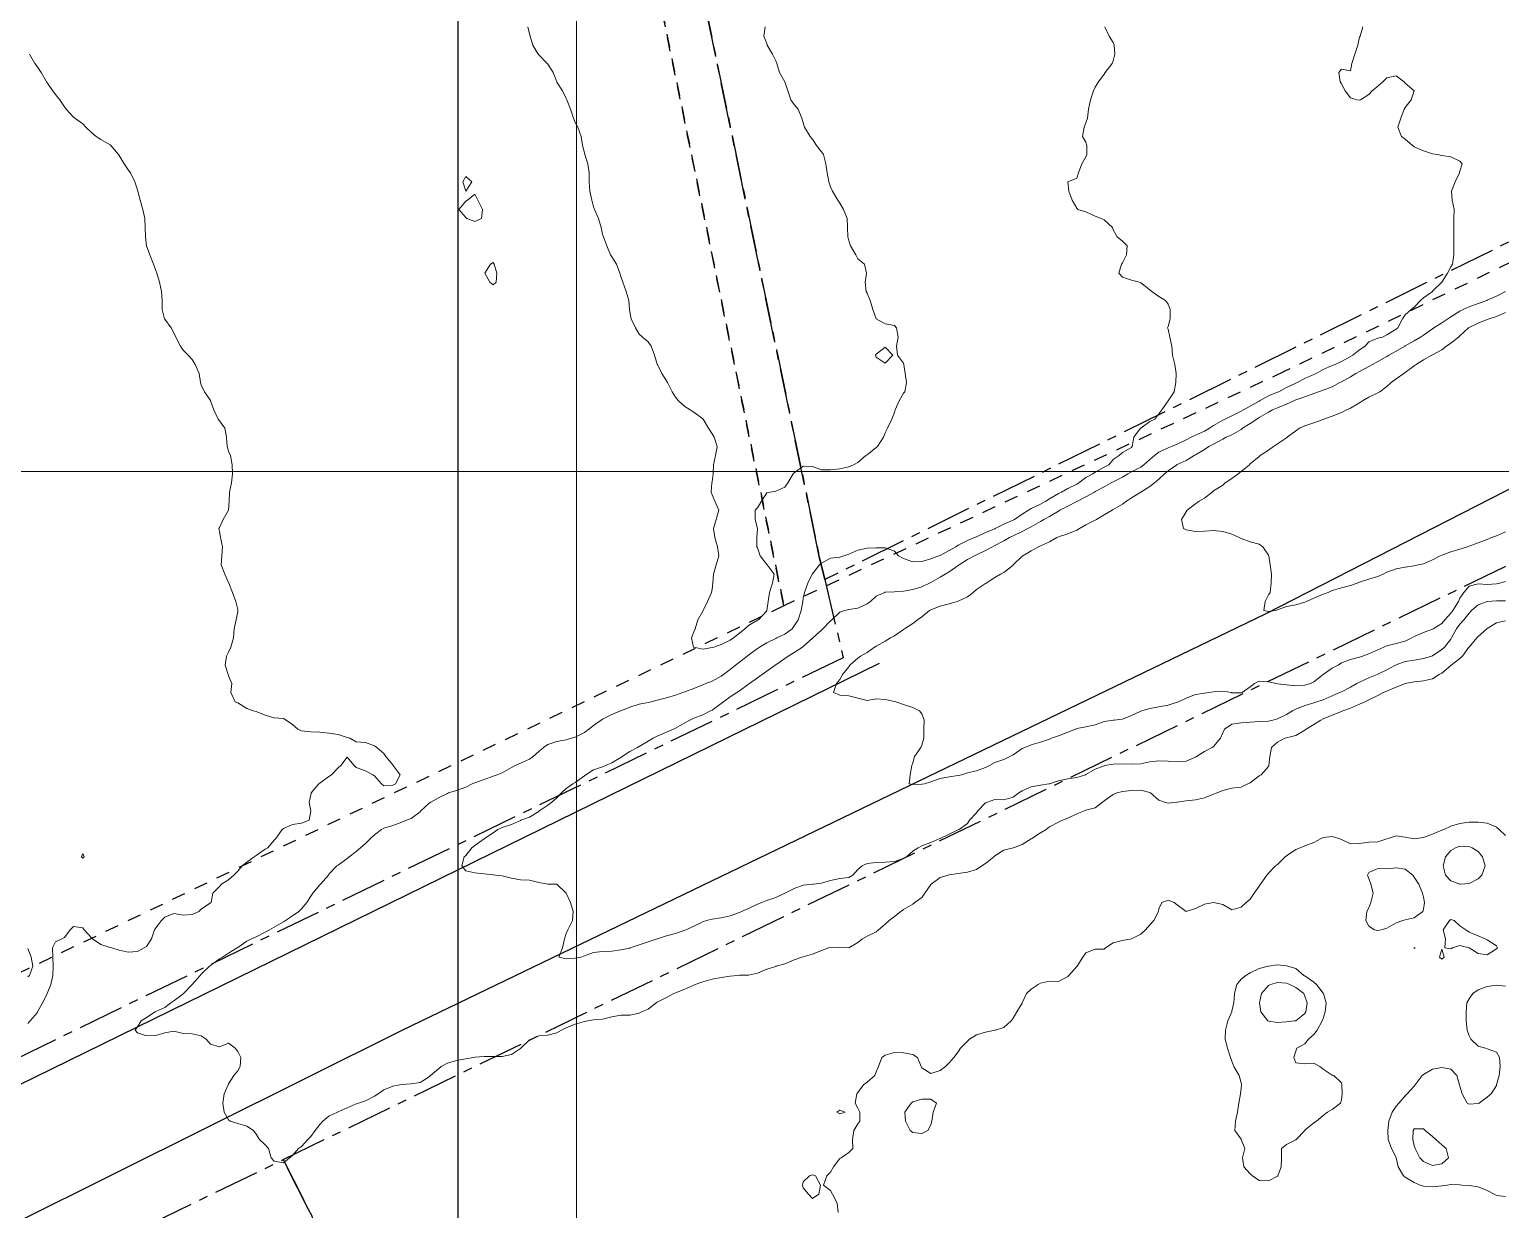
# Model space of a CAD drawing. Header units: centimetres. Extents: x 0 to 642158, y -847 to 649707.
# Drawn here: x 617236.8 to 617317.5, y 620846.9 to 620911.6 of the extents above; entities that cross this region are included whole.
import ezdxf

# ---------------------------------------------------------------- set-up
doc = ezdxf.new("R2010")
doc.units = ezdxf.units.CM
doc.header["$MEASUREMENT"] = 0
doc.linetypes.add('CENTERX2', pattern=[4, 2.5, -0.5, 0.5, -0.5])
doc.linetypes.add('JIS_02_0.7', pattern=[1.35, 0.75, -0.6])
for name, color, linetype, lineweight in [('MEV_grille', 254, 'Continuous', 9), ('WAL_parcellaire agricole', 7, 'JIS_02_0.7', 25), ('WAL_topographie 0.5', 253, 'Continuous', 20)]:
    doc.layers.add(name, color=color, linetype=linetype, lineweight=lineweight)
doc.layers.add('SPW_parcellaire cadastral', color=7, linetype='CENTERX2', lineweight=25, true_color=0xff0542)
picture_1 = doc.add_image_def('image2.png', size_in_pixel=(6614, 11023))

# ---------------------------------------------------------------- blocks, each defined once
blk = doc.blocks.new('*U114')
at = {"layer": 'MEV_grille', "transparency": 33554687}
blk.add_lwpolyline([(-1338.461, 0), (1338.461, 0)], dxfattribs=at)
blk = doc.blocks.new('*U115')
at = {"layer": 'MEV_grille', "color": 0, "linetype": 'ByBlock', "lineweight": -2, "transparency": 16777216}
blk.add_blockref('*U114', (0, -1500), dxfattribs=at)
blk = doc.blocks.new('*U112')
at = {"layer": 'MEV_grille', "transparency": 33554687}
blk.add_lwpolyline([(0, 1825.476), (0, -1825.476)], dxfattribs=at)
blk = doc.blocks.new('*U113')
at = {"layer": 'MEV_grille', "color": 0, "linetype": 'ByBlock', "lineweight": -2, "transparency": 16777216}
blk.add_blockref('*U112', (1900, 0), dxfattribs=at)

msp = doc.modelspace()

# ---------------------------------------------------------------- linework, layer by layer
for points in [[(616959.655, 620703.552), (616982.944, 620718.069), (617008.046, 620732.586), (617035.72, 620747.406), (617113.599, 620785.514), (617149.59, 620803.66), (617192.99, 620824.68), (617220.21, 620838.29), (617257.26, 620856.739), (617304.592, 620879.574), (617342.397, 620898.93)], [(617283.421, 620876.852), (617222.327, 620846.91), (617191.327, 620831.788), (617146.717, 620809.104), (617121.916, 620796.553), (617076.852, 620775.08), (617033.603, 620753.757), (617000.637, 620736.82), (616975.534, 620721.245), (616956.026, 620709.147)]]:
    msp.add_lwpolyline(points)
at = {"layer": 'SPW_parcellaire cadastral'}
for points in [[(617250.309, 621080.85), (617282.32, 621061.105), (617305.474, 621063.923), (617325.161, 621073.014), (617363.64, 620922.52), (617280.432, 620881.446), (617280.13, 620882.72), (617241.275, 621070.317), (617237.43, 621089.618), (617250.309, 621080.85)], [(617241.275, 621070.317), (617280.13, 620882.72), (617280.432, 620881.446), (617281.442, 620877.166), (617193.589, 620834.551), (617195.609, 620842.354), (617187.498, 620892.108), (617169.495, 620968.06), (617157.998, 621018.267), (617167.025, 621022.532), (617176.672, 621027.88), (617180.083, 621036.101), (617179.433, 621040.006), (617177.873, 621042.565), (617175.726, 621044.879), (617170.605, 621047.194), (617169.567, 621047.434), (617241.275, 621070.317)], [(617454.845, 620780.014), (617404.956, 620754.186), (617359.081, 620730.17), (617336.661, 620771.212), (617310.193, 620758.188), (617304.386, 620763.201), (617294.476, 620769.289), (617288.255, 620775.589), (617250.741, 620849.649), (617325.082, 620885.743), (617338.539, 620892.37), (617355.187, 620858.56), (617359.626, 620860.746), (617369.519, 620865.618), (617374.129, 620867.888), (617378.983, 620870.401), (617456.064, 620908.347)], [(617230.744, 620712.405), (617238.37, 620716.158), (617240.745, 620724.014), (617272.508, 620739.643), (617282.123, 620767.668), (617243.448, 620846.11), (617250.741, 620849.649), (617288.255, 620775.589), (617294.476, 620769.289), (617304.386, 620763.201), (617310.193, 620758.188), (617336.661, 620771.212), (617359.081, 620730.17), (617357.925, 620729.905), (617383.852, 620679.762), (617287.666, 620632.245), (617278.015, 620641.677), (617259.392, 620657.765), (617254.096, 620663.041), (617248.455, 620670.977), (617243.126, 620681.472), (617230.744, 620712.405)]]:
    msp.add_lwpolyline(points, dxfattribs=at)
at = {"layer": 'WAL_parcellaire agricole'}
for points in [[(617162.989, 621080), (617224.114, 621083.582), (617235.553, 621081.796), (617243.404, 621078.126), (617246.13, 621076.604), (617241.847, 621073.918), (617239.848, 621067.418), (617278.187, 620880.011), (617223.873, 620853.918), (617197.875, 620841.915), (617191.536, 620886.581), (617200.368, 620901.915), (617203.699, 620913.915), (617198.198, 620922.414), (617191.865, 620924.08), (617188.697, 620939.413), (617176.811, 620939.879), (617163.873, 621009.697), (617170.861, 621017.803), (617179.796, 621028.171), (617179.795, 621038.537), (617166.85, 621056.909), (617162.989, 621080)], [(617278.187, 620880.011), (617239.848, 621067.418), (617240.759, 621070.383), (617246.763, 621069.321), (617265.9, 621058.638), (617274.759, 621054.491), (617281.985, 621050.595), (617284.099, 621049.92), (617292.105, 621048.92), (617293.6, 621048.921), (617301.599, 621049.922), (617303.352, 621050.418), (617314.539, 621055.508), (617351.545, 621073.898), (617356.679, 621076.098), (617392.688, 620992.603), (617415.36, 620945.773), (617305.655, 620892.875), (617278.187, 620880.011)]]:
    msp.add_lwpolyline(points, dxfattribs=at)
at = {"layer": 'WAL_topographie 0.5'}
for points in [[(617295.785, 620911.75), (617296.023, 620911.25), (617296.25, 620910.893), (617296.297, 620910.75), (617296.325, 620910.25), (617296.25, 620909.9), (617296.194, 620909.75), (617295.803, 620909.25), (617295.75, 620909.167), (617295.438, 620908.75), (617295.25, 620908.45), (617295.17, 620908.25), (617295, 620907.75), (617294.891, 620907.25), (617294.828, 620906.75), (617294.75, 620906.5), (617294.646, 620906.25), (617294.559, 620905.75), (617294.75, 620905.442), (617294.794, 620905.25), (617294.792, 620904.75), (617294.75, 620904.625), (617294.516, 620904.25), (617294.337, 620903.75), (617294.25, 620903.464), (617293.75, 620903.25), (617293.817, 620902.75), (617294, 620902.25), (617294.25, 620901.806), (617294.306, 620901.75), (617294.75, 620901.607), (617295.25, 620901.382), (617295.583, 620901.25), (617295.75, 620901.167), (617296.196, 620900.75), (617296.25, 620900.625), (617296.464, 620900.25), (617296.75, 620900), (617297.011, 620899.75), (617296.974, 620899.25), (617296.75, 620898.817), (617296.704, 620898.75), (617296.556, 620898.25), (617296.75, 620898.031), (617297.25, 620897.865), (617297.679, 620897.75), (617297.75, 620897.726), (617298.25, 620897.33), (617298.368, 620897.25), (617298.75, 620896.979), (617299.117, 620896.75), (617299.25, 620896.55), (617299.357, 620896.25), (617299.359, 620895.75), (617299.25, 620895.333), (617299.227, 620895.25), (617299.25, 620895.179), (617299.354, 620894.75), (617299.458, 620894.25), (617299.49, 620893.75), (617299.625, 620893.25), (617299.702, 620892.75), (617299.67, 620892.25), (617299.59, 620891.75), (617299.25, 620891.25), (617299.25, 620891.25), (617298.914, 620890.75), (617298.75, 620890.541), (617298.519, 620890.25), (617298.25, 620890.114), (617297.75, 620889.757), (617297.742, 620889.75), (617297.383, 620889.25), (617297.291, 620888.75), (617297.25, 620888.701), (617296.75, 620888.421), (617296.562, 620888.25), (617296.25, 620888.03), (617296, 620887.75), (617295.75, 620887.613), (617295.25, 620887.347), (617295.13, 620887.25), (617294.75, 620887.047), (617294.365, 620886.75), (617294.25, 620886.683), (617293.75, 620886.442), (617293.404, 620886.25), (617293.25, 620886.177), (617292.75, 620885.881), (617292.556, 620885.75), (617292.25, 620885.586), (617291.75, 620885.345), (617291.608, 620885.25), (617291.25, 620885.034), (617290.837, 620884.75), (617290.75, 620884.704), (617290.25, 620884.481), (617289.779, 620884.25), (617289.75, 620884.237), (617289.25, 620884.025), (617288.75, 620883.799), (617288.641, 620883.75), (617288.25, 620883.591), (617287.75, 620883.341), (617287.607, 620883.25), (617287.25, 620883.042), (617286.75, 620882.774), (617286.692, 620882.75), (617286.25, 620882.593), (617285.75, 620882.438), (617285.25, 620882.424), (617284.75, 620882.6), (617284.472, 620882.75), (617284.25, 620883.015), (617283.75, 620883.198), (617283.25, 620883.188), (617282.75, 620883.164), (617282.25, 620883.061), (617281.75, 620882.835), (617281.468, 620882.75), (617281.25, 620882.686), (617280.75, 620882.632), (617280.25, 620882.351), (617280.149, 620882.25), (617279.75, 620881.757), (617279.746, 620881.75), (617279.494, 620881.25), (617279.32, 620880.75), (617279.25, 620880.425), (617279.222, 620880.25), (617279.14, 620879.75), (617278.976, 620879.25), (617278.75, 620878.908), (617278.636, 620878.75), (617278.25, 620878.457), (617277.801, 620878.25), (617277.75, 620878.225), (617277.25, 620877.982), (617276.854, 620877.75), (617276.75, 620877.68), (617276.25, 620877.306), (617276.18, 620877.25), (617275.75, 620876.913), (617275.543, 620876.75), (617275.25, 620876.512), (617274.885, 620876.25), (617274.75, 620876.152), (617274.25, 620875.889), (617273.915, 620875.75), (617273.75, 620875.68), (617273.25, 620875.481), (617272.75, 620875.29), (617272.642, 620875.25), (617272.25, 620875.117), (617271.75, 620874.965), (617271.25, 620874.833), (617270.909, 620874.75), (617270.75, 620874.712), (617270.25, 620874.612), (617269.75, 620874.463), (617269.25, 620874.258), (617269.228, 620874.25), (617268.75, 620874.045), (617268.25, 620873.793), (617268.179, 620873.75), (617267.75, 620873.45), (617267.5, 620873.25), (617267.25, 620873.063), (617266.75, 620872.809), (617266.548, 620872.75), (617266.25, 620872.667), (617265.75, 620872.565), (617265.25, 620872.399), (617265.002, 620872.25), (617264.75, 620872.024), (617264.436, 620871.75), (617264.25, 620871.606), (617263.75, 620871.389), (617263.465, 620871.25), (617263.25, 620871.139), (617262.75, 620870.854), (617262.479, 620870.75), (617262.25, 620870.671), (617261.75, 620870.495), (617261.25, 620870.307), (617261.1, 620870.25), (617260.75, 620870.072), (617260.25, 620869.878), (617259.806, 620869.75), (617259.75, 620869.727), (617259.25, 620869.486), (617258.832, 620869.25), (617258.75, 620869.183), (617258.273, 620868.75), (617258.25, 620868.724), (617257.75, 620868.343), (617257.507, 620868.25), (617257.25, 620868.145), (617256.75, 620867.975), (617256.25, 620867.815), (617256.137, 620867.75), (617255.75, 620867.457), (617255.526, 620867.25), (617255.25, 620866.974), (617254.971, 620866.75), (617254.75, 620866.54), (617254.359, 620866.25), (617254.25, 620866.152), (617253.75, 620865.796), (617253.677, 620865.75), (617253.25, 620865.298), (617253.217, 620865.25), (617252.785, 620864.75), (617252.75, 620864.715), (617252.362, 620864.25), (617252.25, 620864.089), (617252.03, 620863.75), (617251.75, 620863.391), (617251.601, 620863.25), (617251.25, 620863.005), (617250.873, 620862.75), (617250.75, 620862.679), (617250.25, 620862.383), (617249.981, 620862.25), (617249.75, 620862.124), (617249.25, 620861.866), (617249.01, 620861.75), (617248.75, 620861.617), (617248.25, 620861.275), (617248.216, 620861.25), (617247.75, 620860.958), (617247.405, 620860.75), (617247.25, 620860.651), (617246.75, 620860.292), (617246.7, 620860.25), (617246.25, 620859.808), (617246.187, 620859.75), (617245.75, 620859.255), (617245.744, 620859.25), (617245.266, 620858.75), (617245.25, 620858.734), (617244.75, 620858.353), (617244.586, 620858.25), (617244.25, 620857.993), (617243.75, 620857.762), (617243.717, 620857.75), (617243.25, 620857.446), (617242.95, 620857.25), (617242.75, 620856.934), (617242.629, 620856.75), (617242.75, 620856.591), (617243.25, 620856.434), (617243.75, 620856.454), (617244.25, 620856.605), (617244.75, 620856.682), (617245.25, 620856.561), (617245.75, 620856.54), (617246.25, 620856.429), (617246.513, 620856.25), (617246.75, 620855.969), (617247.25, 620855.827), (617247.75, 620856.028), (617248.107, 620855.75), (617248.25, 620855.583), (617248.41, 620855.25), (617248.38, 620854.75), (617248.25, 620854.516), (617248.028, 620854.25), (617247.75, 620853.796), (617247.726, 620853.75), (617247.5, 620853.25), (617247.44, 620852.75), (617247.51, 620852.25), (617247.75, 620851.821), (617247.841, 620851.75), (617248.25, 620851.618), (617248.75, 620851.472), (617249.114, 620851.25), (617249.25, 620851.036), (617249.45, 620850.75), (617249.75, 620850.45), (617249.932, 620850.25), (617250.089, 620849.75), (617250.25, 620849.554), (617250.75, 620849.472), (617251.091, 620849.75), (617251.25, 620849.88), (617251.573, 620850.25), (617251.75, 620850.37), (617252.087, 620850.75), (617252.25, 620850.905), (617252.497, 620851.25), (617252.75, 620851.565), (617252.919, 620851.75), (617253.25, 620852.035), (617253.722, 620852.25), (617253.75, 620852.264), (617254.25, 620852.485), (617254.75, 620852.71), (617254.865, 620852.75), (617255.25, 620852.878), (617255.75, 620853.125), (617255.939, 620853.25), (617256.25, 620853.47), (617256.75, 620853.682), (617257.132, 620853.75), (617257.25, 620853.769), (617257.75, 620853.807), (617258.25, 620853.882), (617258.75, 620854.184), (617258.822, 620854.25), (617259.25, 620854.628), (617259.409, 620854.75), (617259.75, 620854.939), (617260.25, 620855.077), (617260.75, 620855.165), (617261.17, 620855.25), (617261.25, 620855.264), (617261.75, 620855.306), (617262.25, 620855.291), (617262.75, 620855.292), (617263.25, 620855.415), (617263.75, 620855.739), (617263.763, 620855.75), (617264.25, 620856.207), (617264.331, 620856.25), (617264.75, 620856.426), (617265.25, 620856.462), (617265.75, 620856.6), (617266.004, 620856.75), (617266.25, 620856.878), (617266.75, 620857.072), (617267.25, 620857.216), (617267.438, 620857.25), (617267.75, 620857.303), (617268.25, 620857.35), (617268.75, 620857.471), (617269.25, 620857.56), (617269.75, 620857.563), (617270.25, 620857.675), (617270.388, 620857.75), (617270.75, 620857.904), (617271.185, 620858.25), (617271.25, 620858.286), (617271.75, 620858.526), (617272.156, 620858.75), (617272.25, 620858.791), (617272.75, 620858.985), (617273.25, 620859.211), (617273.321, 620859.25), (617273.75, 620859.398), (617274.25, 620859.538), (617274.75, 620859.631), (617275.25, 620859.711), (617275.635, 620859.75), (617275.75, 620859.759), (617276.25, 620859.767), (617276.75, 620859.865), (617277.25, 620860.081), (617277.75, 620860.242), (617277.774, 620860.25), (617278.25, 620860.39), (617278.75, 620860.606), (617279.182, 620860.75), (617279.25, 620860.773), (617279.75, 620860.92), (617280.25, 620861.112), (617280.639, 620861.25), (617280.75, 620861.285), (617281.25, 620861.296), (617281.75, 620861.265), (617282.25, 620861.55), (617282.505, 620861.75), (617282.75, 620861.901), (617283.25, 620862.135), (617283.377, 620862.25), (617283.75, 620862.556), (617283.956, 620862.75), (617284.25, 620862.984), (617284.6, 620863.25), (617284.75, 620863.357), (617285.25, 620863.651), (617285.375, 620863.75), (617285.75, 620864.015), (617285.913, 620864.25), (617286.25, 620864.722), (617286.272, 620864.75), (617286.75, 620865.107), (617287.199, 620865.25), (617287.25, 620865.26), (617287.75, 620865.34), (617288.25, 620865.409), (617288.75, 620865.56), (617289.034, 620865.75), (617289.25, 620865.884), (617289.698, 620866.25), (617289.75, 620866.3), (617290.25, 620866.609), (617290.75, 620866.735), (617290.782, 620866.75), (617291.25, 620866.93), (617291.75, 620867.231), (617291.783, 620867.25), (617292.25, 620867.564), (617292.573, 620867.75), (617292.75, 620867.887), (617293.25, 620868.149), (617293.457, 620868.25), (617293.75, 620868.366), (617294.25, 620868.599), (617294.612, 620868.75), (617294.75, 620868.8), (617295.25, 620868.943), (617295.656, 620869.25), (617295.75, 620869.319), (617296.25, 620869.671), (617296.44, 620869.75), (617296.75, 620869.832), (617297.25, 620869.878), (617297.75, 620869.901), (617298.25, 620869.779), (617298.293, 620869.75), (617298.75, 620869.346), (617299.05, 620869.25), (617299.25, 620869.188), (617299.726, 620869.25), (617299.75, 620869.253), (617300.25, 620869.32), (617300.75, 620869.37), (617301.25, 620869.485), (617301.75, 620869.68), (617301.937, 620869.75), (617302.25, 620869.877), (617302.75, 620870.007), (617303.25, 620870.076), (617303.625, 620870.25), (617303.75, 620870.312), (617304.25, 620870.684), (617304.362, 620870.75), (617304.75, 620871.206), (617304.77, 620871.25), (617304.827, 620871.75), (617304.915, 620872.25), (617305.25, 620872.531), (617305.644, 620872.75), (617305.75, 620872.78), (617306.25, 620872.905), (617306.75, 620873.188), (617306.813, 620873.25), (617307.25, 620873.502), (617307.619, 620873.75), (617307.75, 620873.811), (617308.25, 620874.01), (617308.75, 620874.215), (617308.828, 620874.25), (617309.25, 620874.402), (617309.75, 620874.612), (617310.037, 620874.75), (617310.25, 620874.848), (617310.75, 620875.085), (617311.034, 620875.25), (617311.25, 620875.34), (617311.75, 620875.555), (617312.25, 620875.75), (617312.25, 620875.75), (617312.75, 620875.841), (617313.25, 620875.891), (617313.75, 620876.01), (617314.119, 620876.25), (617314.25, 620876.324), (617314.75, 620876.737), (617314.766, 620876.75), (617315.25, 620877.119), (617315.385, 620877.25), (617315.748, 620877.75), (617315.75, 620877.753), (617316.169, 620878.25), (617316.25, 620878.338), (617316.721, 620878.75), (617316.75, 620878.776), (617317.25, 620879.072), (617317.75, 620879.184)], [(617309.932, 620911.75), (617309.773, 620911.25), (617309.75, 620911.194), (617309.645, 620910.75), (617309.486, 620910.25), (617309.333, 620909.75), (617309.25, 620909.35), (617308.75, 620909.438), (617308.613, 620909.25), (617308.694, 620908.75), (617308.75, 620908.632), (617308.96, 620908.25), (617309.25, 620907.859), (617309.607, 620907.75), (617309.75, 620907.728), (617309.809, 620907.75), (617310.25, 620908.05), (617310.442, 620908.25), (617310.75, 620908.508), (617311.018, 620908.75), (617311.25, 620908.967), (617311.75, 620909.079), (617312.192, 620908.75), (617312.25, 620908.671), (617312.75, 620908.25), (617312.75, 620908.25), (617312.75, 620908.25), (617312.583, 620907.75), (617312.25, 620907.333), (617312.2, 620907.25), (617312.011, 620906.75), (617311.845, 620906.25), (617312.055, 620905.75), (617312.25, 620905.604), (617312.655, 620905.25), (617312.75, 620905.179), (617313.25, 620904.962), (617313.75, 620904.8), (617314, 620904.75), (617314.25, 620904.708), (617314.75, 620904.631), (617315.25, 620904.383), (617315.367, 620904.25), (617315.25, 620903.85), (617315.229, 620903.75), (617314.983, 620903.25), (617314.783, 620902.75), (617314.817, 620902.25), (617314.933, 620901.75), (617314.917, 620901.25), (617314.911, 620900.75), (617314.923, 620900.25), (617314.911, 620899.75), (617314.912, 620899.25), (617314.843, 620898.75), (617314.75, 620898.596), (617314.574, 620898.25), (617314.25, 620897.75), (617314.25, 620897.75), (617313.75, 620897.26), (617313.739, 620897.25), (617313.25, 620896.906), (617313.091, 620896.75), (617312.75, 620896.386), (617312.58, 620896.25), (617312.25, 620895.963), (617312.103, 620895.75), (617311.847, 620895.25), (617311.75, 620895.18), (617311.25, 620894.862), (617311, 620894.75), (617310.75, 620894.688), (617310.25, 620894.487), (617310.053, 620894.25), (617309.75, 620894.05), (617309.374, 620893.75), (617309.25, 620893.673), (617308.75, 620893.408), (617308.411, 620893.25), (617308.25, 620893.182), (617307.75, 620892.974), (617307.369, 620892.75), (617307.25, 620892.699), (617306.75, 620892.476), (617306.323, 620892.25), (617306.25, 620892.218), (617305.75, 620891.985), (617305.32, 620891.75), (617305.25, 620891.717), (617304.75, 620891.516), (617304.267, 620891.25), (617304.25, 620891.24), (617303.75, 620890.953), (617303.385, 620890.75), (617303.25, 620890.676), (617302.75, 620890.437), (617302.376, 620890.25), (617302.25, 620890.19), (617301.75, 620889.907), (617301.522, 620889.75), (617301.25, 620889.595), (617300.75, 620889.371), (617300.52, 620889.25), (617300.25, 620889.108), (617299.75, 620888.87), (617299.442, 620888.75), (617299.25, 620888.669), (617298.75, 620888.442), (617298.514, 620888.25), (617298.25, 620888.029), (617297.931, 620887.75), (617297.75, 620887.616), (617297.25, 620887.361), (617297.05, 620887.25), (617296.75, 620887.071), (617296.25, 620886.804), (617296.137, 620886.75), (617295.75, 620886.536), (617295.25, 620886.272), (617295.211, 620886.25), (617294.75, 620885.986), (617294.291, 620885.75), (617294.25, 620885.726), (617293.75, 620885.469), (617293.321, 620885.25), (617293.25, 620885.21), (617292.75, 620884.913), (617292.444, 620884.75), (617292.25, 620884.634), (617291.75, 620884.347), (617291.57, 620884.25), (617291.25, 620884.083), (617290.75, 620883.841), (617290.552, 620883.75), (617290.25, 620883.577), (617289.75, 620883.313), (617289.622, 620883.25), (617289.25, 620883.037), (617288.75, 620882.798), (617288.643, 620882.75), (617288.25, 620882.543), (617287.792, 620882.25), (617287.75, 620882.217), (617287.25, 620881.868), (617287.027, 620881.75), (617286.75, 620881.584), (617286.25, 620881.283), (617286.176, 620881.25), (617285.75, 620881.047), (617285.25, 620880.907), (617284.75, 620880.818), (617284.25, 620880.783), (617283.75, 620880.756), (617283.731, 620880.75), (617283.25, 620880.542), (617282.929, 620880.25), (617282.75, 620880.121), (617282.25, 620879.879), (617281.75, 620879.812), (617281.528, 620879.75), (617281.25, 620879.66), (617280.825, 620879.25), (617280.75, 620879.179), (617280.333, 620878.75), (617280.25, 620878.67), (617279.769, 620878.25), (617279.75, 620878.234), (617279.25, 620877.783), (617279.204, 620877.75), (617278.75, 620877.453), (617278.421, 620877.25), (617278.25, 620877.121), (617277.75, 620876.77), (617277.72, 620876.75), (617277.25, 620876.431), (617276.997, 620876.25), (617276.75, 620876.066), (617276.306, 620875.75), (617276.25, 620875.707), (617275.75, 620875.351), (617275.601, 620875.25), (617275.25, 620875.012), (617274.877, 620874.75), (617274.75, 620874.651), (617274.25, 620874.292), (617274.159, 620874.25), (617273.75, 620874.042), (617273.25, 620873.847), (617273.033, 620873.75), (617272.75, 620873.597), (617272.25, 620873.298), (617272.137, 620873.25), (617271.75, 620873.075), (617271.25, 620872.869), (617271.02, 620872.75), (617270.75, 620872.596), (617270.25, 620872.297), (617270.164, 620872.25), (617269.75, 620872.02), (617269.33, 620871.75), (617269.25, 620871.699), (617268.75, 620871.394), (617268.417, 620871.25), (617268.25, 620871.181), (617267.75, 620871.019), (617267.332, 620870.75), (617267.25, 620870.685), (617266.75, 620870.327), (617266.624, 620870.25), (617266.25, 620869.994), (617266, 620869.75), (617265.75, 620869.489), (617265.474, 620869.25), (617265.25, 620869.082), (617264.761, 620868.75), (617264.75, 620868.74), (617264.25, 620868.426), (617263.771, 620868.25), (617263.75, 620868.24), (617263.25, 620868.027), (617262.75, 620867.862), (617262.511, 620867.75), (617262.25, 620867.56), (617261.775, 620867.25), (617261.75, 620867.228), (617261.25, 620866.867), (617261.083, 620866.75), (617260.75, 620866.319), (617260.659, 620866.25), (617260.538, 620865.75), (617260.75, 620865.488), (617261.25, 620865.375), (617261.75, 620865.32), (617262.25, 620865.262), (617262.375, 620865.25), (617262.75, 620865.202), (617263.25, 620865.083), (617263.75, 620864.992), (617264.25, 620864.972), (617264.75, 620864.837), (617265.25, 620864.75), (617265.75, 620864.75), (617265.75, 620864.75), (617266.25, 620864.25), (617266.25, 620864.25), (617266.5, 620863.75), (617266.641, 620863.25), (617266.6, 620862.75), (617266.341, 620862.25), (617266.25, 620862.05), (617266.167, 620861.75), (617266.054, 620861.25), (617265.85, 620860.75), (617266.25, 620860.648), (617266.75, 620860.687), (617267.05, 620860.75), (617267.25, 620860.82), (617267.75, 620860.996), (617268.25, 620861.056), (617268.75, 620861.07), (617269.25, 620861.14), (617269.75, 620861.246), (617269.764, 620861.25), (617270.25, 620861.422), (617270.75, 620861.583), (617271.25, 620861.746), (617271.264, 620861.75), (617271.75, 620861.92), (617272.25, 620862.051), (617272.75, 620862.219), (617272.825, 620862.25), (617273.25, 620862.452), (617273.75, 620862.685), (617273.941, 620862.75), (617274.25, 620862.837), (617274.75, 620862.909), (617275.25, 620863.012), (617275.75, 620863.2), (617275.86, 620863.25), (617276.25, 620863.42), (617276.75, 620863.644), (617276.983, 620863.75), (617277.25, 620863.851), (617277.75, 620864.025), (617278.25, 620864.25), (617278.25, 620864.25), (617278.75, 620864.511), (617279.25, 620864.699), (617279.75, 620864.742), (617279.817, 620864.75), (617280.25, 620864.808), (617280.75, 620864.957), (617281.25, 620865.051), (617281.75, 620865.123), (617281.975, 620865.25), (617282.25, 620865.547), (617282.484, 620865.75), (617282.75, 620865.881), (617283.25, 620865.943), (617283.75, 620865.95), (617284.25, 620865.991), (617284.75, 620866.153), (617284.909, 620866.25), (617285.25, 620866.563), (617285.554, 620866.75), (617285.75, 620866.851), (617286.25, 620867.04), (617286.738, 620867.25), (617286.75, 620867.256), (617287.25, 620867.497), (617287.75, 620867.721), (617287.797, 620867.75), (617288.25, 620868.08), (617288.372, 620868.25), (617288.75, 620868.669), (617288.8, 620868.75), (617289.25, 620869.205), (617289.348, 620869.25), (617289.75, 620869.392), (617290.25, 620869.382), (617290.75, 620869.515), (617291.068, 620869.75), (617291.25, 620869.861), (617291.75, 620870.082), (617292.25, 620870.182), (617292.712, 620870.25), (617292.75, 620870.256), (617293.25, 620870.407), (617293.75, 620870.532), (617294.25, 620870.593), (617294.726, 620870.75), (617294.75, 620870.759), (617295.25, 620871.048), (617295.75, 620871.244), (617295.781, 620871.25), (617296.25, 620871.326), (617296.75, 620871.349), (617297.25, 620871.335), (617297.75, 620871.351), (617298.25, 620871.453), (617298.75, 620871.518), (617299.25, 620871.498), (617299.75, 620871.459), (617300.25, 620871.491), (617300.75, 620871.709), (617300.812, 620871.75), (617301.25, 620872.021), (617301.66, 620872.25), (617301.75, 620872.306), (617302.124, 620872.75), (617302.25, 620873.052), (617302.346, 620873.25), (617302.75, 620873.519), (617303.25, 620873.598), (617303.75, 620873.636), (617304.25, 620873.663), (617304.75, 620873.689), (617304.988, 620873.75), (617305.25, 620873.817), (617305.75, 620874.061), (617306.081, 620874.25), (617306.25, 620874.35), (617306.75, 620874.554), (617307.25, 620874.699), (617307.413, 620874.75), (617307.75, 620874.858), (617308.25, 620875.069), (617308.652, 620875.25), (617308.75, 620875.303), (617309.25, 620875.557), (617309.604, 620875.75), (617309.75, 620875.831), (617310.25, 620876.067), (617310.719, 620876.25), (617310.75, 620876.262), (617311.25, 620876.494), (617311.715, 620876.75), (617311.75, 620876.77), (617312.25, 620876.95), (617312.75, 620877.036), (617313.25, 620877.114), (617313.699, 620877.25), (617313.75, 620877.271), (617314.25, 620877.61), (617314.402, 620877.75), (617314.75, 620878.189), (617314.786, 620878.25), (617315.072, 620878.75), (617315.25, 620878.998), (617315.461, 620879.25), (617315.75, 620879.607), (617315.885, 620879.75), (617316.25, 620880.073), (617316.746, 620880.25), (617316.75, 620880.251), (617317.25, 620880.285), (617317.75, 620880.291)], [(617274.348, 620877.75), (617274.25, 620877.719), (617273.75, 620877.641), (617273.25, 620877.738), (617273.235, 620877.75), (617273.121, 620878.25), (617273.25, 620878.59), (617273.324, 620878.75), (617273.48, 620879.25), (617273.75, 620879.726), (617273.757, 620879.75), (617274.006, 620880.25), (617274.225, 620880.75), (617274.25, 620880.917), (617274.286, 620881.25), (617274.327, 620881.75), (617274.468, 620882.25), (617274.616, 620882.75), (617274.558, 620883.25), (617274.404, 620883.75), (617274.323, 620884.25), (617274.481, 620884.75), (617274.628, 620885.25), (617274.401, 620885.75), (617274.25, 620886.092), (617274.199, 620886.25), (617274.242, 620886.75), (617274.25, 620886.806), (617274.312, 620887.25), (617274.331, 620887.75), (617274.446, 620888.25), (617274.537, 620888.75), (617274.362, 620889.25), (617274.25, 620889.439), (617274.058, 620889.75), (617273.756, 620890.25), (617273.75, 620890.255), (617273.25, 620890.621), (617273.052, 620890.75), (617272.75, 620890.933), (617272.403, 620891.25), (617272.25, 620891.451), (617272.058, 620891.75), (617271.812, 620892.25), (617271.75, 620892.353), (617271.492, 620892.75), (617271.254, 620893.25), (617271.25, 620893.267), (617271.101, 620893.75), (617270.907, 620894.25), (617270.75, 620894.479), (617270.433, 620894.75), (617270.25, 620894.906), (617270.046, 620895.25), (617269.824, 620895.75), (617269.75, 620896.135), (617269.732, 620896.25), (617269.686, 620896.75), (617269.536, 620897.25), (617269.352, 620897.75), (617269.25, 620898.066), (617269.201, 620898.25), (617269.021, 620898.75), (617268.75, 620899.143), (617268.693, 620899.25), (617268.477, 620899.75), (617268.293, 620900.25), (617268.25, 620900.375), (617268.176, 620900.75), (617268.028, 620901.25), (617267.81, 620901.75), (617267.75, 620901.888), (617267.652, 620902.25), (617267.559, 620902.75), (617267.522, 620903.25), (617267.508, 620903.75), (617267.436, 620904.25), (617267.277, 620904.75), (617267.25, 620904.854), (617267.152, 620905.25), (617267.077, 620905.75), (617266.887, 620906.25), (617266.75, 620906.513), (617266.659, 620906.75), (617266.488, 620907.25), (617266.289, 620907.75), (617266.25, 620907.828), (617266.06, 620908.25), (617265.75, 620908.728), (617265.737, 620908.75), (617265.538, 620909.25), (617265.25, 620909.702), (617265.221, 620909.75), (617264.75, 620910.221), (617264.724, 620910.25), (617264.422, 620910.75), (617264.288, 620911.25), (617264.25, 620911.375), (617264.152, 620911.75)], [(617277.167, 620911.75), (617277.09, 620911.25), (617277.25, 620910.85), (617277.279, 620910.75), (617277.559, 620910.25), (617277.75, 620909.889), (617277.804, 620909.75), (617277.947, 620909.25), (617278.25, 620908.75), (617278.25, 620908.75), (617278.409, 620908.25), (617278.571, 620907.75), (617278.75, 620907.491), (617278.967, 620907.25), (617279.176, 620906.75), (617279.25, 620906.5), (617279.314, 620906.25), (617279.621, 620905.75), (617279.75, 620905.59), (617279.986, 620905.25), (617280.25, 620904.911), (617280.357, 620904.75), (617280.489, 620904.25), (617280.558, 620903.75), (617280.65, 620903.25), (617280.75, 620902.977), (617280.846, 620902.75), (617281.15, 620902.25), (617281.25, 620902.083), (617281.45, 620901.75), (617281.655, 620901.25), (617281.67, 620900.75), (617281.7, 620900.25), (617281.75, 620900.028), (617281.843, 620899.75), (617282.129, 620899.25), (617282.25, 620899.04), (617282.617, 620898.75), (617282.725, 620898.25), (617282.654, 620897.75), (617282.706, 620897.25), (617282.75, 620897.15), (617282.926, 620896.75), (617283.06, 620896.25), (617283.25, 620895.75), (617283.25, 620895.75), (617283.75, 620895.482), (617284.25, 620895.39), (617284.356, 620895.25), (617284.45, 620894.75), (617284.361, 620894.25), (617284.417, 620893.75), (617284.75, 620893.321), (617284.76, 620893.25), (617284.833, 620892.75), (617284.913, 620892.25), (617284.819, 620891.75), (617284.75, 620891.664), (617284.5, 620891.25), (617284.285, 620890.75), (617284.25, 620890.607), (617284.103, 620890.25), (617283.872, 620889.75), (617283.75, 620889.5), (617283.658, 620889.25), (617283.315, 620888.75), (617283.25, 620888.696), (617282.75, 620888.297), (617282.687, 620888.25), (617282.25, 620887.861), (617282.012, 620887.75), (617281.75, 620887.625), (617281.25, 620887.531), (617280.75, 620887.46), (617280.25, 620887.461), (617279.75, 620887.65), (617279.25, 620887.661), (617278.75, 620887.299), (617278.707, 620887.25), (617278.405, 620886.75), (617278.25, 620886.513), (617277.75, 620886.293), (617277.464, 620886.25), (617277.25, 620886.198), (617276.961, 620885.75), (617276.75, 620885.385), (617276.615, 620885.25), (617276.616, 620884.75), (617276.741, 620884.25), (617276.706, 620883.75), (617276.71, 620883.25), (617276.75, 620883.186), (617276.895, 620882.75), (617277.25, 620882.273), (617277.267, 620882.25), (617277.653, 620881.75), (617277.556, 620881.25), (617277.4, 620880.75), (617277.327, 620880.25), (617277.253, 620879.75), (617277.25, 620879.744), (617276.797, 620879.25), (617276.75, 620879.228), (617276.25, 620878.926), (617276.055, 620878.75), (617275.75, 620878.503), (617275.43, 620878.25), (617275.25, 620878.128), (617274.75, 620877.899), (617274.348, 620877.75)], [(617236.824, 620910.25), (617237.122, 620909.75), (617237.25, 620909.578), (617237.476, 620909.25), (617237.75, 620908.771), (617237.763, 620908.75), (617238.114, 620908.25), (617238.25, 620908.05), (617238.487, 620907.75), (617238.75, 620907.38), (617238.847, 620907.25), (617239.25, 620906.81), (617239.317, 620906.75), (617239.75, 620906.448), (617239.927, 620906.25), (617240.25, 620905.946), (617240.488, 620905.75), (617240.75, 620905.573), (617241.25, 620905.294), (617241.295, 620905.25), (617241.71, 620904.75), (617241.75, 620904.696), (617242.02, 620904.25), (617242.25, 620903.924), (617242.364, 620903.75), (617242.6, 620903.25), (617242.75, 620902.813), (617242.77, 620902.75), (617242.894, 620902.25), (617243.039, 620901.75), (617243.153, 620901.25), (617243.175, 620900.75), (617243.194, 620900.25), (617243.25, 620899.75), (617243.25, 620899.75), (617243.435, 620899.25), (617243.633, 620898.75), (617243.75, 620898.406), (617243.806, 620898.25), (617243.964, 620897.75), (617244.065, 620897.25), (617244.101, 620896.75), (617244.109, 620896.25), (617244.236, 620895.75), (617244.25, 620895.731), (617244.607, 620895.25), (617244.75, 620894.972), (617244.853, 620894.75), (617245.107, 620894.25), (617245.25, 620894.023), (617245.536, 620893.75), (617245.75, 620893.525), (617245.922, 620893.25), (617246.128, 620892.75), (617246.213, 620892.25), (617246.25, 620892.125), (617246.423, 620891.75), (617246.75, 620891.278), (617246.764, 620891.25), (617246.94, 620890.75), (617247.167, 620890.25), (617247.25, 620890.146), (617247.538, 620889.75), (617247.625, 620889.25), (617247.676, 620888.75), (617247.75, 620888.5), (617247.843, 620888.25), (617247.944, 620887.75), (617247.956, 620887.25), (617247.912, 620886.75), (617247.795, 620886.25), (617247.779, 620885.75), (617247.75, 620885.25), (617247.75, 620885.25), (617247.45, 620884.75), (617247.25, 620884.313), (617247.215, 620884.25), (617247.25, 620884.107), (617247.31, 620883.75), (617247.412, 620883.25), (617247.371, 620882.75), (617247.339, 620882.25), (617247.544, 620881.75), (617247.75, 620881.283), (617247.766, 620881.25), (617247.955, 620880.75), (617248.147, 620880.25), (617248.25, 620879.806), (617248.261, 620879.75), (617248.25, 620879.7), (617248.156, 620879.25), (617248.061, 620878.75), (617248.024, 620878.25), (617247.872, 620877.75), (617247.75, 620877.477), (617247.636, 620877.25), (617247.558, 620876.75), (617247.72, 620876.25), (617247.75, 620876.167), (617247.922, 620875.75), (617247.875, 620875.25), (617248.107, 620874.75), (617248.25, 620874.683), (617248.75, 620874.375), (617249.1, 620874.25), (617249.25, 620874.208), (617249.75, 620874.009), (617250.25, 620873.875), (617250.75, 620873.826), (617250.909, 620873.75), (617251.25, 620873.5), (617251.538, 620873.25), (617251.75, 620873.16), (617252.25, 620873.104), (617252.75, 620873.077), (617253.25, 620873.037), (617253.75, 620872.963), (617254.25, 620872.795), (617254.396, 620872.75), (617254.75, 620872.561), (617255.25, 620872.513), (617255.75, 620872.335), (617255.869, 620872.25), (617256.25, 620871.917), (617256.361, 620871.75), (617256.75, 620871.291), (617256.776, 620871.25), (617257.144, 620870.75), (617256.906, 620870.25), (617256.75, 620870.181), (617256.25, 620870.148), (617256.132, 620870.25), (617255.75, 620870.69), (617255.648, 620870.75), (617255.25, 620870.972), (617254.75, 620871.153), (617254.631, 620871.25), (617254.25, 620871.709), (617253.909, 620871.25), (617253.75, 620871.124), (617253.394, 620870.75), (617253.25, 620870.648), (617252.75, 620870.285), (617252.702, 620870.25), (617252.274, 620869.75), (617252.25, 620869.625), (617252.16, 620869.25), (617252.25, 620868.75), (617252.25, 620868.75), (617252.25, 620868.75), (617252.173, 620868.25), (617251.75, 620868.093), (617251.25, 620868.014), (617250.75, 620867.801), (617250.688, 620867.75), (617250.329, 620867.25), (617250.25, 620867.155), (617249.896, 620866.75), (617249.75, 620866.663), (617249.25, 620866.315), (617249.155, 620866.25), (617248.75, 620865.952), (617248.483, 620865.75), (617248.25, 620865.46), (617248.037, 620865.25), (617247.75, 620864.979), (617247.366, 620864.75), (617247.25, 620864.618), (617246.882, 620864.25), (617246.788, 620863.75), (617246.75, 620863.722), (617246.25, 620863.384), (617246.121, 620863.25), (617245.75, 620863.086), (617245.25, 620863.058), (617244.75, 620863.139), (617244.25, 620862.948), (617244.061, 620862.75), (617243.75, 620862.362), (617243.685, 620862.25), (617243.529, 620861.75), (617243.25, 620861.34), (617243.125, 620861.25), (617242.75, 620861.061), (617242.25, 620861.016), (617241.75, 620861.122), (617241.339, 620861.25), (617241.25, 620861.273), (617240.75, 620861.435), (617240.279, 620861.75), (617240.25, 620861.785), (617239.831, 620862.25), (617239.75, 620862.355), (617239.25, 620862.436), (617239.056, 620862.25), (617238.75, 620861.833), (617238.613, 620861.75), (617238.25, 620861.59), (617238.085, 620861.25), (617238.103, 620860.75), (617238.138, 620860.25), (617238.108, 620859.75), (617237.996, 620859.25), (617237.798, 620858.75), (617237.75, 620858.621), (617237.548, 620858.25), (617237.28, 620857.75), (617237.25, 620857.703), (617236.868, 620857.25), (617236.75, 620857.109)], [(617260.75, 620902.75), (617261.083, 620903.25), (617260.75, 620903.55), (617260.583, 620903.25), (617260.75, 620902.75)], [(617261.25, 620901.076), (617261.613, 620901.25), (617261.667, 620901.75), (617261.404, 620902.25), (617261.25, 620902.583), (617260.85, 620902.25), (617260.75, 620902.204), (617260.365, 620901.75), (617260.75, 620901.296), (617260.806, 620901.25), (617261.25, 620901.076)], [(617262.25, 620897.607), (617262.408, 620897.75), (617262.444, 620898.25), (617262.31, 620898.75), (617262.25, 620898.838), (617262.1, 620898.75), (617261.788, 620898.25), (617262.074, 620897.75), (617262.25, 620897.607)], [(617317.75, 620897.237), (617317.25, 620896.994), (617316.75, 620896.763), (617316.719, 620896.75), (617316.25, 620896.58), (617315.75, 620896.409), (617315.421, 620896.25), (617315.25, 620896.161), (617314.75, 620895.848), (617314.59, 620895.75), (617314.25, 620895.524), (617313.813, 620895.25), (617313.75, 620895.206), (617313.25, 620894.851), (617313.095, 620894.75), (617312.75, 620894.544), (617312.25, 620894.265), (617312.223, 620894.25), (617311.75, 620893.968), (617311.348, 620893.75), (617311.25, 620893.689), (617310.75, 620893.399), (617310.451, 620893.25), (617310.25, 620893.135), (617309.75, 620892.862), (617309.552, 620892.75), (617309.25, 620892.569), (617308.75, 620892.291), (617308.668, 620892.25), (617308.25, 620892.021), (617307.75, 620891.833), (617307.496, 620891.75), (617307.25, 620891.658), (617306.75, 620891.475), (617306.25, 620891.297), (617306.138, 620891.25), (617305.75, 620891.068), (617305.25, 620890.869), (617304.968, 620890.75), (617304.75, 620890.631), (617304.25, 620890.329), (617304.116, 620890.25), (617303.75, 620890.003), (617303.334, 620889.75), (617303.25, 620889.688), (617302.75, 620889.383), (617302.44, 620889.25), (617302.25, 620889.151), (617301.75, 620888.878), (617301.494, 620888.75), (617301.25, 620888.58), (617300.75, 620888.284), (617300.685, 620888.25), (617300.25, 620887.972), (617299.75, 620887.755), (617299.74, 620887.75), (617299.25, 620887.412), (617299.056, 620887.25), (617298.75, 620886.96), (617298.514, 620886.75), (617298.25, 620886.545), (617297.754, 620886.25), (617297.75, 620886.248), (617297.25, 620885.941), (617296.969, 620885.75), (617296.75, 620885.587), (617296.25, 620885.29), (617296.179, 620885.25), (617295.75, 620884.997), (617295.327, 620884.75), (617295.25, 620884.711), (617294.75, 620884.457), (617294.393, 620884.25), (617294.25, 620884.16), (617293.75, 620883.953), (617293.25, 620883.794), (617293.157, 620883.75), (617292.75, 620883.521), (617292.25, 620883.293), (617292.149, 620883.25), (617291.75, 620883.024), (617291.284, 620882.75), (617291.25, 620882.726), (617290.761, 620882.25), (617290.75, 620882.239), (617290.25, 620881.836), (617290.066, 620881.75), (617289.75, 620881.555), (617289.275, 620881.25), (617289.25, 620881.233), (617288.75, 620880.903), (617288.574, 620880.75), (617288.25, 620880.511), (617287.75, 620880.269), (617287.68, 620880.25), (617287.25, 620880.127), (617286.75, 620879.991), (617286.25, 620879.799), (617286.165, 620879.75), (617285.75, 620879.412), (617285.518, 620879.25), (617285.25, 620879.034), (617284.806, 620878.75), (617284.75, 620878.712), (617284.25, 620878.373), (617284.028, 620878.25), (617283.75, 620878.07), (617283.25, 620877.804), (617283.155, 620877.75), (617282.75, 620877.456), (617282.393, 620877.25), (617282.25, 620877.14), (617281.812, 620876.75), (617281.75, 620876.663), (617281.409, 620876.25), (617281.25, 620875.964), (617281.067, 620875.75), (617280.917, 620875.25), (617281.25, 620875.111), (617281.75, 620875.079), (617282.25, 620874.947), (617282.75, 620874.828), (617283.25, 620874.904), (617283.75, 620874.875), (617284.25, 620874.772), (617284.333, 620874.75), (617284.75, 620874.599), (617285.25, 620874.436), (617285.632, 620874.25), (617285.75, 620874.096), (617285.882, 620873.75), (617285.86, 620873.25), (617285.86, 620872.75), (617285.75, 620872.375), (617285.703, 620872.25), (617285.35, 620871.75), (617285.25, 620871.4), (617285.212, 620871.25), (617285.109, 620870.75), (617285.058, 620870.25), (617285.25, 620870.215), (617285.75, 620870.224), (617285.9, 620870.25), (617286.25, 620870.359), (617286.75, 620870.539), (617287.25, 620870.627), (617287.75, 620870.705), (617287.942, 620870.75), (617288.25, 620870.846), (617288.75, 620870.97), (617289.25, 620871.145), (617289.46, 620871.25), (617289.75, 620871.414), (617290.25, 620871.588), (617290.581, 620871.75), (617290.75, 620871.841), (617291.25, 620872.179), (617291.394, 620872.25), (617291.75, 620872.385), (617292.25, 620872.541), (617292.75, 620872.702), (617292.852, 620872.75), (617293.25, 620872.888), (617293.75, 620873.082), (617294.17, 620873.25), (617294.25, 620873.277), (617294.75, 620873.368), (617295.25, 620873.491), (617295.75, 620873.671), (617296.25, 620873.745), (617296.296, 620873.75), (617296.75, 620873.802), (617297.25, 620873.997), (617297.75, 620874.229), (617297.818, 620874.25), (617298.25, 620874.386), (617298.75, 620874.466), (617299.25, 620874.573), (617299.75, 620874.72), (617299.82, 620874.75), (617300.25, 620874.953), (617300.75, 620875.143), (617301.25, 620875.222), (617301.5, 620875.25), (617301.75, 620875.288), (617302.25, 620875.323), (617302.722, 620875.25), (617302.75, 620875.247), (617303.25, 620875.24), (617303.306, 620875.25), (617303.75, 620875.566), (617303.983, 620875.75), (617304.25, 620875.873), (617304.75, 620875.842), (617305.173, 620875.75), (617305.25, 620875.735), (617305.75, 620875.684), (617306.25, 620875.633), (617306.75, 620875.654), (617307.051, 620875.75), (617307.25, 620875.85), (617307.75, 620876.248), (617307.754, 620876.25), (617308.25, 620876.597), (617308.568, 620876.75), (617308.75, 620876.887), (617309.25, 620877.071), (617309.75, 620877.202), (617309.914, 620877.25), (617310.25, 620877.381), (617310.75, 620877.604), (617311.083, 620877.75), (617311.25, 620877.819), (617311.75, 620877.944), (617312.25, 620878.081), (617312.621, 620878.25), (617312.75, 620878.329), (617313.25, 620878.55), (617313.75, 620878.728), (617313.784, 620878.75), (617314.25, 620879.037), (617314.432, 620879.25), (617314.75, 620879.617), (617314.853, 620879.75), (617315.165, 620880.25), (617315.25, 620880.423), (617315.472, 620880.75), (617315.75, 620881.083), (617316.25, 620881.213), (617316.75, 620881.189), (617317.25, 620881.215), (617317.432, 620881.25), (617317.75, 620881.341)], [(617317.75, 620896.092), (617317.25, 620895.883), (617316.851, 620895.75), (617316.75, 620895.709), (617316.25, 620895.513), (617315.75, 620895.263), (617315.73, 620895.25), (617315.25, 620894.82), (617315.166, 620894.75), (617314.75, 620894.421), (617314.516, 620894.25), (617314.25, 620894.05), (617313.75, 620893.766), (617313.714, 620893.75), (617313.25, 620893.502), (617312.853, 620893.25), (617312.75, 620893.168), (617312.25, 620892.799), (617312.172, 620892.75), (617311.75, 620892.452), (617311.484, 620892.25), (617311.25, 620892.042), (617310.852, 620891.75), (617310.75, 620891.683), (617310.25, 620891.443), (617309.915, 620891.25), (617309.75, 620891.142), (617309.25, 620890.847), (617309.037, 620890.75), (617308.75, 620890.613), (617308.25, 620890.412), (617307.786, 620890.25), (617307.75, 620890.234), (617307.25, 620890.045), (617306.75, 620889.878), (617306.458, 620889.75), (617306.25, 620889.597), (617305.771, 620889.25), (617305.75, 620889.231), (617305.25, 620888.895), (617305.023, 620888.75), (617304.75, 620888.551), (617304.308, 620888.25), (617304.25, 620888.204), (617303.75, 620887.788), (617303.707, 620887.75), (617303.25, 620887.371), (617303.086, 620887.25), (617302.75, 620887), (617302.384, 620886.75), (617302.25, 620886.63), (617301.75, 620886.308), (617301.661, 620886.25), (617301.25, 620885.921), (617300.95, 620885.75), (617300.75, 620885.596), (617300.3, 620885.25), (617300.25, 620885.159), (617299.993, 620884.75), (617300.094, 620884.25), (617300.25, 620884.172), (617300.75, 620884.088), (617301.25, 620884.107), (617301.75, 620884.145), (617302.25, 620884.092), (617302.75, 620883.944), (617303.15, 620883.75), (617303.25, 620883.698), (617303.75, 620883.523), (617304.25, 620883.383), (617304.45, 620883.25), (617304.75, 620882.788), (617304.766, 620882.75), (617304.857, 620882.25), (617304.917, 620881.75), (617304.906, 620881.25), (617304.845, 620880.75), (617304.75, 620880.607), (617304.571, 620880.25), (617304.5, 620879.75), (617304.75, 620879.702), (617305.139, 620879.75), (617305.25, 620879.783), (617305.75, 620879.979), (617306.25, 620880.073), (617306.75, 620880.211), (617306.837, 620880.25), (617307.25, 620880.44), (617307.75, 620880.645), (617308.023, 620880.75), (617308.25, 620880.855), (617308.75, 620880.997), (617309.25, 620881.12), (617309.612, 620881.25), (617309.75, 620881.302), (617310.25, 620881.464), (617310.75, 620881.625), (617311.037, 620881.75), (617311.25, 620881.856), (617311.75, 620882.044), (617312.25, 620882.134), (617312.75, 620882.201), (617312.97, 620882.25), (617313.25, 620882.315), (617313.75, 620882.531), (617314.168, 620882.75), (617314.25, 620882.786), (617314.75, 620882.965), (617315.25, 620883.113), (617315.67, 620883.25), (617315.75, 620883.278), (617316.25, 620883.462), (617316.75, 620883.653), (617316.981, 620883.75), (617317.25, 620883.85), (617317.75, 620884.073)], [(617283.75, 620893.309), (617284.167, 620893.75), (617283.75, 620894.191), (617283.25, 620893.802), (617283.219, 620893.75), (617283.25, 620893.643), (617283.75, 620893.309)], [(617281.167, 620846.75), (617281.111, 620847.25), (617280.854, 620847.75), (617280.75, 620847.958), (617280.361, 620848.25), (617280.55, 620848.75), (617280.75, 620848.964), (617280.904, 620849.25), (617281.25, 620849.7), (617281.327, 620849.75), (617281.75, 620850.04), (617281.96, 620850.25), (617281.958, 620850.75), (617282.023, 620851.25), (617282.25, 620851.607), (617282.355, 620851.75), (617282.35, 620852.25), (617282.25, 620852.472), (617282.094, 620852.75), (617282.187, 620853.25), (617282.25, 620853.319), (617282.562, 620853.75), (617282.75, 620853.884), (617283.168, 620854.25), (617283.25, 620854.461), (617283.375, 620854.75), (617283.562, 620855.25), (617283.75, 620855.373), (617284.25, 620855.512), (617284.75, 620855.496), (617285.25, 620855.403), (617285.507, 620855.25), (617285.708, 620854.75), (617285.75, 620854.687), (617286.25, 620854.373), (617286.75, 620854.53), (617287.046, 620854.75), (617287.25, 620854.954), (617287.504, 620855.25), (617287.75, 620855.561), (617287.879, 620855.75), (617288.25, 620856.133), (617288.371, 620856.25), (617288.75, 620856.492), (617289.25, 620856.626), (617289.75, 620856.742), (617289.786, 620856.75), (617290.25, 620856.888), (617290.655, 620857.25), (617290.75, 620857.393), (617290.967, 620857.75), (617291.25, 620858.231), (617291.26, 620858.25), (617291.487, 620858.75), (617291.75, 620858.988), (617292.129, 620859.25), (617292.25, 620859.328), (617292.75, 620859.439), (617293.25, 620859.41), (617293.75, 620859.693), (617293.807, 620859.75), (617294.25, 620860.24), (617294.26, 620860.25), (617294.573, 620860.75), (617294.75, 620860.984), (617295.25, 620861.193), (617295.75, 620861.191), (617295.819, 620861.25), (617296.25, 620861.528), (617296.75, 620861.667), (617297.25, 620861.75), (617297.25, 620861.75), (617297.75, 620862.004), (617298.017, 620862.25), (617298.25, 620862.514), (617298.462, 620862.75), (617298.721, 620863.25), (617298.75, 620863.4), (617298.902, 620863.75), (617299.25, 620863.877), (617299.583, 620863.75), (617299.75, 620863.621), (617300.25, 620863.25), (617300.75, 620863.41), (617301.25, 620863.649), (617301.75, 620863.739), (617302.25, 620863.628), (617302.75, 620863.348), (617303.25, 620863.486), (617303.54, 620863.75), (617303.75, 620863.925), (617303.962, 620864.25), (617304.25, 620864.64), (617304.309, 620864.75), (617304.661, 620865.25), (617304.75, 620865.347), (617305.149, 620865.75), (617305.25, 620865.826), (617305.677, 620866.25), (617305.75, 620866.305), (617306.25, 620866.654), (617306.488, 620866.75), (617306.75, 620866.847), (617307.25, 620867.038), (617307.641, 620867.25), (617307.75, 620867.308), (617308.25, 620867.371), (617308.609, 620867.25), (617308.75, 620867.192), (617309.25, 620866.962), (617309.75, 620866.979), (617310.25, 620867.046), (617310.75, 620867.066), (617311.25, 620867.23), (617311.308, 620867.25), (617311.75, 620867.401), (617312.25, 620867.319), (617312.641, 620867.25), (617312.75, 620867.233), (617312.864, 620867.25), (617313.25, 620867.309), (617313.75, 620867.486), (617314.25, 620867.706), (617314.362, 620867.75), (617314.75, 620867.93), (617315.25, 620868.079), (617315.75, 620868.145), (617316.25, 620868.151), (617316.75, 620868.093), (617317.25, 620867.874), (617317.402, 620867.75), (617317.75, 620867.415)], [(617315.283, 620864.75), (617315.25, 620864.748), (617315.241, 620864.75), (617314.75, 620864.94), (617314.464, 620865.25), (617314.33, 620865.75), (617314.457, 620866.25), (617314.75, 620866.587), (617315.002, 620866.75), (617315.25, 620866.838), (617315.75, 620866.81), (617315.929, 620866.75), (617316.25, 620866.548), (617316.494, 620866.25), (617316.626, 620865.75), (617316.46, 620865.25), (617316.25, 620865.04), (617315.75, 620864.778), (617315.283, 620864.75)], [(617239.824, 620866.25), (617239.75, 620866.167), (617239.688, 620866.25), (617239.75, 620866.432), (617239.824, 620866.25)], [(617310.957, 620862.25), (617310.75, 620862.2), (617310.562, 620862.25), (617310.25, 620862.454), (617310.088, 620862.75), (617310.155, 620863.25), (617310.25, 620863.457), (617310.366, 620863.75), (617310.49, 620864.25), (617310.367, 620864.75), (617310.25, 620865.065), (617310.185, 620865.25), (617310.25, 620865.391), (617310.75, 620865.602), (617311.25, 620865.597), (617311.75, 620865.637), (617312.25, 620865.569), (617312.666, 620865.25), (617312.75, 620865.132), (617312.991, 620864.75), (617313.202, 620864.25), (617313.25, 620864.034), (617313.305, 620863.75), (617313.25, 620863.375), (617313.223, 620863.25), (617312.75, 620862.904), (617312.25, 620862.8), (617312.113, 620862.75), (617311.75, 620862.624), (617311.25, 620862.329), (617310.957, 620862.25)], [(617317.25, 620861.212), (617317.309, 620861.25), (617317.25, 620861.368), (617316.75, 620861.689), (617316.639, 620861.75), (617316.25, 620861.921), (617315.75, 620862.125), (617315.568, 620862.25), (617315.25, 620862.462), (617314.944, 620862.75), (617314.75, 620862.813), (617314.675, 620862.75), (617314.328, 620862.25), (617314.468, 620861.75), (617314.417, 620861.25), (617314.75, 620861.197), (617314.841, 620861.25), (617315.25, 620861.395), (617315.75, 620861.25), (617315.75, 620861.25), (617316.25, 620860.942), (617316.75, 620860.868), (617317.25, 620861.212)], [(617236.75, 620861.216), (617236.929, 620860.75), (617237.024, 620860.25), (617236.834, 620859.75), (617236.75, 620859.67)], [(617312.75, 620861.215), (617312.796, 620861.25), (617312.75, 620861.262), (617312.72, 620861.25), (617312.75, 620861.215)], [(617314.25, 620860.644), (617314.396, 620860.75), (617314.25, 620861.188), (617314.133, 620860.75), (617314.25, 620860.644)], [(617305.266, 620848.75), (617305.25, 620848.732), (617304.75, 620848.477), (617304.25, 620848.502), (617303.875, 620848.75), (617303.75, 620848.865), (617303.398, 620849.25), (617303.333, 620849.75), (617303.467, 620850.25), (617303.266, 620850.75), (617303.25, 620850.76), (617302.912, 620851.25), (617302.941, 620851.75), (617303.049, 620852.25), (617303.132, 620852.75), (617303.217, 620853.25), (617303.25, 620853.558), (617303.279, 620853.75), (617303.25, 620853.85), (617303.146, 620854.25), (617302.858, 620854.75), (617302.75, 620855.044), (617302.671, 620855.25), (617302.508, 620855.75), (617302.373, 620856.25), (617302.404, 620856.75), (617302.528, 620857.25), (617302.74, 620857.75), (617302.75, 620857.779), (617302.852, 620858.25), (617302.897, 620858.75), (617303.017, 620859.25), (617303.25, 620859.548), (617303.511, 620859.75), (617303.75, 620859.886), (617304.25, 620860.116), (617304.735, 620860.25), (617304.75, 620860.255), (617305.25, 620860.323), (617305.75, 620860.279), (617305.815, 620860.25), (617306.25, 620860.123), (617306.702, 620859.75), (617306.75, 620859.722), (617307.25, 620859.372), (617307.385, 620859.25), (617307.75, 620858.778), (617307.769, 620858.75), (617307.921, 620858.25), (617307.871, 620857.75), (617307.75, 620857.39), (617307.704, 620857.25), (617307.424, 620856.75), (617307.25, 620856.501), (617306.958, 620856.25), (617306.75, 620855.988), (617306.316, 620855.75), (617306.25, 620855.597), (617306.151, 620855.25), (617306.25, 620854.959), (617306.75, 620854.895), (617307.25, 620854.929), (617307.57, 620854.75), (617307.75, 620854.605), (617308.25, 620854.284), (617308.344, 620854.25), (617308.75, 620853.852), (617308.784, 620853.75), (617308.791, 620853.25), (617308.75, 620852.917), (617308.707, 620852.75), (617308.25, 620852.391), (617307.986, 620852.25), (617307.75, 620852.064), (617307.389, 620851.75), (617307.25, 620851.667), (617306.75, 620851.257), (617306.745, 620851.25), (617306.268, 620850.75), (617306.25, 620850.734), (617305.75, 620850.481), (617305.47, 620850.25), (617305.462, 620849.75), (617305.456, 620849.25), (617305.266, 620848.75)], [(617306.174, 620857.25), (617305.75, 620857.205), (617305.25, 620857.169), (617304.75, 620857.237), (617304.729, 620857.25), (617304.345, 620857.75), (617304.268, 620858.25), (617304.379, 620858.75), (617304.75, 620859.194), (617304.865, 620859.25), (617305.25, 620859.352), (617305.75, 620859.312), (617305.921, 620859.25), (617306.25, 620859.084), (617306.69, 620858.75), (617306.75, 620858.617), (617306.88, 620858.25), (617306.805, 620857.75), (617306.75, 620857.651), (617306.25, 620857.261), (617306.174, 620857.25)], [(617317.75, 620847.621), (617317.25, 620847.685), (617317.127, 620847.75), (617316.75, 620847.951), (617316.25, 620848.162), (617315.75, 620848.227), (617315.357, 620848.25), (617315.25, 620848.256), (617314.75, 620848.275), (617314.544, 620848.25), (617314.25, 620848.211), (617313.75, 620848.147), (617313.25, 620848.195), (617313.075, 620848.25), (617312.75, 620848.387), (617312.25, 620848.683), (617312.149, 620848.75), (617311.865, 620849.25), (617311.753, 620849.75), (617311.75, 620849.762), (617311.5, 620850.25), (617311.319, 620850.75), (617311.3, 620851.25), (617311.347, 620851.75), (617311.54, 620852.25), (617311.75, 620852.576), (617311.894, 620852.75), (617312.25, 620853.143), (617312.36, 620853.25), (617312.75, 620853.676), (617312.804, 620853.75), (617313.188, 620854.25), (617313.25, 620854.306), (617313.75, 620854.604), (617314.25, 620854.696), (617314.75, 620854.601), (617315.079, 620854.25), (617315.226, 620853.75), (617315.25, 620853.679), (617315.376, 620853.25), (617315.655, 620852.75), (617315.75, 620852.68), (617316.25, 620852.726), (617316.307, 620852.75), (617316.75, 620853.064), (617316.968, 620853.25), (617317.25, 620853.702), (617317.264, 620853.75), (617317.393, 620854.25), (617317.465, 620854.75), (617317.416, 620855.25), (617317.25, 620855.542), (617316.75, 620855.728), (617316.656, 620855.75), (617316.25, 620855.868), (617315.85, 620856.25), (617315.75, 620856.441), (617315.639, 620856.75), (617315.602, 620857.25), (617315.595, 620857.75), (617315.636, 620858.25), (617315.75, 620858.457), (617315.956, 620858.75), (617316.25, 620858.964), (617316.75, 620859.13), (617317.25, 620859.205), (617317.75, 620859.164)], [(617281.55, 620852.25), (617281.25, 620852.156), (617281.083, 620852.25), (617281.25, 620852.357), (617281.55, 620852.25)], [(617285.75, 620851.083), (617286.083, 620851.25), (617286.25, 620851.558), (617286.298, 620851.75), (617286.372, 620852.25), (617286.55, 620852.75), (617286.25, 620852.954), (617285.75, 620852.953), (617285.25, 620852.817), (617285.173, 620852.75), (617284.813, 620852.25), (617284.85, 620851.75), (617285.117, 620851.25), (617285.25, 620851.139), (617285.75, 620851.083)], [(617314.627, 620849.75), (617314.25, 620849.418), (617313.75, 620849.315), (617313.25, 620849.541), (617313.052, 620849.75), (617312.803, 620850.25), (617312.75, 620850.419), (617312.673, 620850.75), (617312.689, 620851.25), (617312.75, 620851.342), (617313.25, 620851.331), (617313.345, 620851.25), (617313.75, 620850.908), (617313.933, 620850.75), (617314.25, 620850.463), (617314.49, 620850.25), (617314.627, 620849.75)], [(617280.107, 620847.75), (617279.75, 620847.523), (617279.533, 620847.75), (617279.25, 620848.092), (617279.202, 620848.25), (617279.25, 620848.426), (617279.594, 620848.75), (617279.75, 620848.818), (617279.929, 620848.75), (617280.2, 620848.25), (617280.107, 620847.75)]]:
    msp.add_lwpolyline(points, dxfattribs=at)

# ---------------------------------------------------------------- block references
at = {"layer": 'MEV_grille', "transparency": 33554687}
for name, p in [('*U113', (615366.814, 620593.644)), ('*U115', (616669.481, 622387.381))]:
    msp.add_blockref(name, p, dxfattribs=at)

# ---------------------------------------------------------------- pictures from other files: only their frames are drawn
image = msp.add_image(picture_1, insert=(616830.845, 620745.783), size_in_units=(429.466, 715.756), dxfattribs=dict(brightness=75))
image.dxf.flags = 7

doc.saveas('drawing.dxf')
